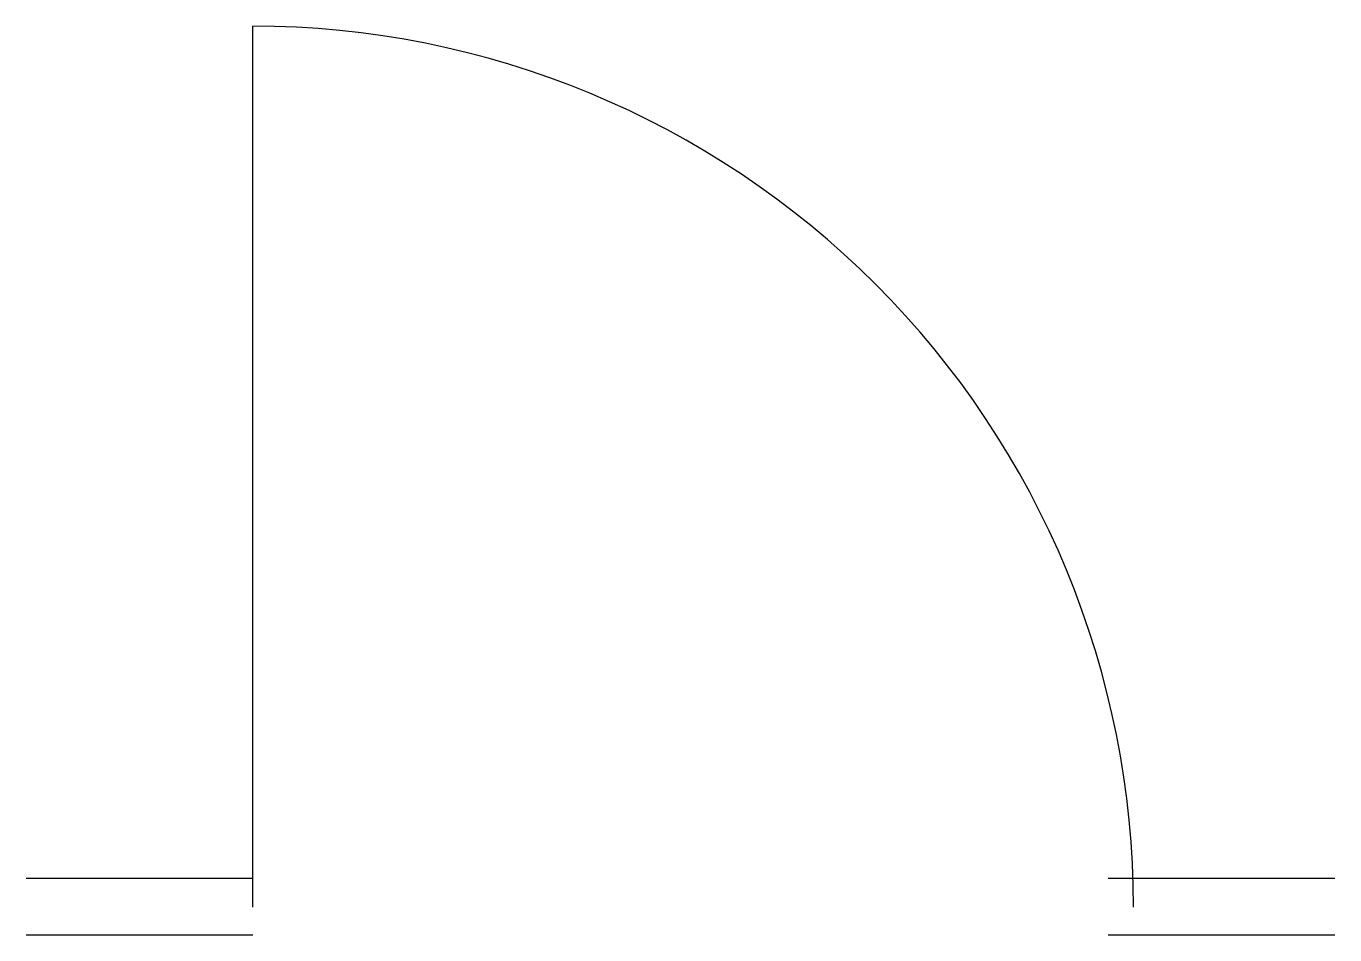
# Model space of a CAD drawing. Header units: metres. Extents: x 80 to 1120, y 300 to 1022.
import ezdxf

# ---------------------------------------------------------------- set-up
doc = ezdxf.new("R2010")
doc.units = ezdxf.units.M

msp = doc.modelspace()

# ---------------------------------------------------------------- linework, layer by layer
for p, q in [((260, 322), (260, 1022)), ((80, 345), (260, 345)), ((940, 345), (1120, 345)), ((80, 300), (260, 300)), ((940, 300), (1120, 300))]:
    msp.add_line(p, q)
msp.add_arc((260.1, 322.1), 699.9, -0.0071, 90.0071)

doc.saveas('drawing.dxf')
